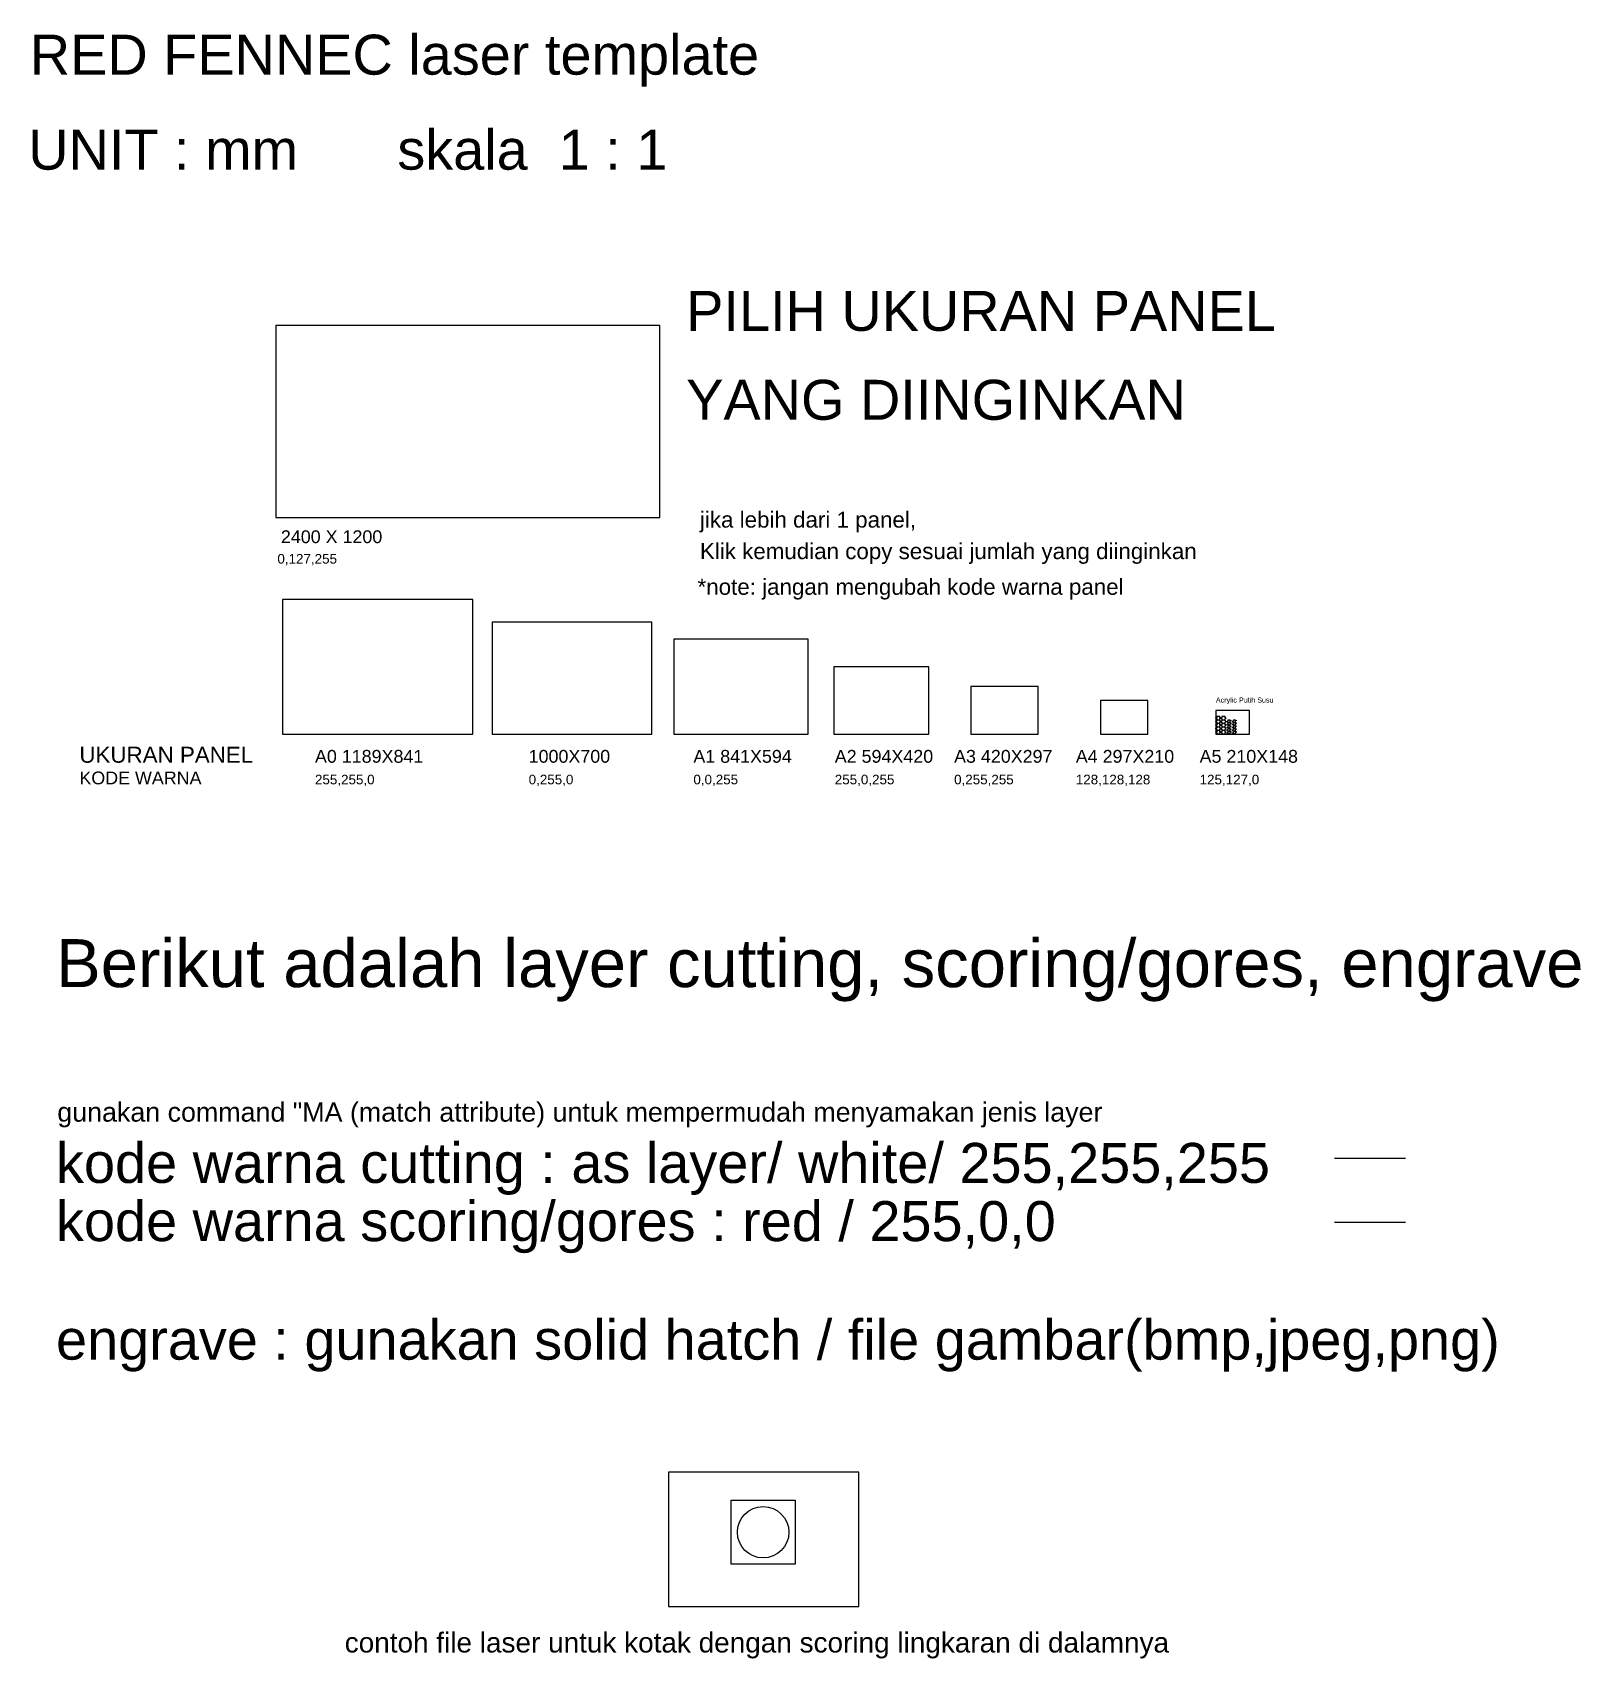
# Model space of a CAD drawing. Header units: inches. Extents: x 1224 to 10902, y 191 to 10356.
import ezdxf
from ezdxf.enums import TextEntityAlignment as Align

# ---------------------------------------------------------------- set-up
doc = ezdxf.new("R2010")
doc.units = ezdxf.units.IN
doc.header["$MEASUREMENT"] = 0
for name, color, linetype in [('CUTTING', 7, 'Continuous'), ('LOCKED', 7, 'Continuous'), ('SCORING', 1, 'Continuous')]:
    doc.layers.add(name, color=color, linetype=linetype)
doc.styles.get("Standard").update_dxf_attribs({"font": 'arial.ttf'})

# ---------------------------------------------------------------- blocks, each defined once
blk = doc.blocks.new('*U2')
at = {"layer": 'CUTTING'}
for p, q in [((-15, 0), (-15, 2.5)), ((-15, 2.5), (-10, 2.5)), ((-15, 0), (-15, -2.5)), ((15, 2.5), (10, 2.5)), ((15, 0), (15, 2.5)), ((15, 0), (15, -2.5)), ((-15, -2.5), (-10, -2.5)), ((15, -2.5), (10, -2.5))]:
    blk.add_line(p, q, dxfattribs=at)
for points in [[(10, 2.5), (10, 10), (-10, 10), (-10, 2.5)], [(-10, -2.5), (-10, -10), (10, -10), (10, -2.5)]]:
    blk.add_lwpolyline(points, dxfattribs=at)
blk = doc.blocks.new('*U3')
at = {"layer": 'CUTTING', "color": 0, "linetype": 'ByBlock', "lineweight": -2, "transparency": 16777216}
for p in [(0, 88), (0, 66), (0, 44), (0, 22), (0, 0), (33, 88), (33, 66), (33, 44), (33, 22), (33, 0)]:
    blk.add_blockref('*U2', p, dxfattribs=at)
blk = doc.blocks.new('*U4')
at = {"layer": 'CUTTING'}
for p, q in [((-83, -41), (-83, -36)), ((-83, -36), (-79, -36)), ((-78, -41), (-83, -41)), ((-66, -28), (-60, -28)), ((-60, -33), (-64, -33)), ((-60, -28), (-60, -33))]:
    blk.add_line(p, q, dxfattribs=at)
for points in [[(-66, -28), (-79, -28), (-79, -36)], [(-78, -41), (-64, -41), (-64, -33)]]:
    blk.add_lwpolyline(points, dxfattribs=at)
blk = doc.blocks.new('*U5')
at = {"layer": 'CUTTING', "color": 0, "linetype": 'ByBlock', "lineweight": -2, "transparency": 16777216}
for p in [(0, 72), (0, 54), (0, 36), (33, 72), (33, 54), (33, 36), (0, 18), (0, 0), (33, 18), (33, 0)]:
    blk.add_blockref('*U4', p, dxfattribs=at)

msp = doc.modelspace()

# ---------------------------------------------------------------- linework, layer by layer
at = {"color": 150}
msp.add_lwpolyline([(2746, 7324), (5146, 7324), (5146, 8524), (2746, 8524)], close=True, dxfattribs=at)
at = {"color": 2}
for points in [[(2788, 5970), (3977, 5970), (3977, 6811), (2788, 6811)], [(5201, 515), (6390, 515), (6390, 1356), (5201, 1356)]]:
    msp.add_lwpolyline(points, close=True, dxfattribs=at)
at = {"color": 3}
msp.add_lwpolyline([(4097, 5970), (5097, 5970), (5097, 6670), (4097, 6670)], close=True, dxfattribs=at)
at = {"color": 5}
msp.add_lwpolyline([(5233, 6564), (5233, 5970), (6074, 5970), (6074, 6564)], close=True, dxfattribs=at)
at = {"color": 6}
msp.add_lwpolyline([(6235, 5970), (6829, 5970), (6829, 6390), (6235, 6390)], close=True, dxfattribs=at)
at = {"color": 4}
msp.add_lwpolyline([(7091, 5970), (7511, 5970), (7511, 6267), (7091, 6267)], close=True, dxfattribs=at)
at = {"color": 8}
msp.add_lwpolyline([(7901, 5970), (8198, 5970), (8198, 6180), (7901, 6180)], close=True, dxfattribs=at)
at = {"color": 30}
msp.add_lwpolyline([(8622, 5970), (8832, 5970), (8832, 6118), (8622, 6118)], close=True, dxfattribs=at)
msp.add_lwpolyline([(5592, 1180), (5992, 1180), (5992, 780), (5592, 780), (5592, 1180)])
at = {"color": 1}
msp.add_circle((5792, 980), 161, dxfattribs=at)
at = {"layer": 'CUTTING'}
msp.add_line((9364, 3318), (9808, 3318), dxfattribs=at)
at = {"layer": 'SCORING', "color": 1}
msp.add_line((9364, 2919), (9808, 2919), dxfattribs=at)

# ---------------------------------------------------------------- block references
at = {"layer": 'CUTTING'}
for name, p in [('*U3', (8638, 5982)), ('*U5', (8776, 6014))]:
    msp.add_blockref(name, p, dxfattribs=at)

# ---------------------------------------------------------------- texts
at = {"layer": 'LOCKED'}
msp.add_text('RED FENNEC laser template', height=250, dxfattribs=at).set_placement((3487, 10343), align=Align.TOP_CENTER)
for s, height, p in [('skala  1 : 1', 250, (3505, 9499)), ('UNIT : mm', 250, (1197, 9499)), ('PILIH UKURAN PANEL ', 250, (5311, 8491)), ('YANG DIINGINKAN', 250, (5311, 7935)), ('jika lebih dari 1 panel,', 100, (5397, 7261)), ('2400 X 1200', 80, (2777, 7164)), ('Klik kemudian copy sesuai jumlah yang diinginkan', 100, (5397, 7064)), ('0,127,255', 60, (2755, 7036)), ('*note: jangan mengubah kode warna panel', 100, (5382, 6841)), ('UKURAN PANEL', 100, (1517, 5791)), ('A0 1189X841', 80, (2990, 5791)), ('1000X700', 80, (4326, 5791)), ('A1 841X594', 80, (5356, 5791)), ('A2 594X420', 80, (6240, 5791)), ('A3 420X297', 80, (6986, 5791)), ('A4 297X210', 80, (7747, 5791)), ('A5 210X148', 80, (8521, 5791)), ('KODE WARNA', 80, (1517, 5656)), ('255,255,0', 60, (2990, 5656)), ('0,255,0', 60, (4326, 5656)), ('0,0,255', 60, (5356, 5656)), ('255,0,255', 60, (6240, 5656)), ('0,255,255', 60, (6986, 5656)), ('128,128,128', 60, (7747, 5656)), ('125,127,0', 60, (8521, 5656)), ('Berikut adalah layer cutting, scoring/gores, engrave', 300, (1371, 4388)), ('gunakan command "MA (match attribute) untuk mempermudah menyamakan jenis layer', 120, (1379, 3547)), ('kode warna cutting : as layer/ white/ 255,255,255', 250, (1371, 3164)), ('engrave : gunakan solid hatch / file gambar(bmp,jpeg,png)', 250, (1371, 2059)), ('contoh file laser untuk kotak dengan scoring lingkaran di dalamnya', 125, (3176, 228))]:
    msp.add_text(s, height=height, dxfattribs=at).set_placement(p)
at = {"layer": 'LOCKED', "color": 1}
msp.add_text('kode warna scoring/gores : red / 255,0,0', height=250, dxfattribs=at).set_placement((1371, 2800))
at = {"layer": 'LOCKED', "insert": (8623, 6199), "char_height": 32, "attachment_point": 1}
msp.add_mtext_dynamic_manual_height_columns('Acrylic Putih Susu', width=379.71, gutter_width=160, heights=[0], dxfattribs=at)

doc.saveas('drawing.dxf')
